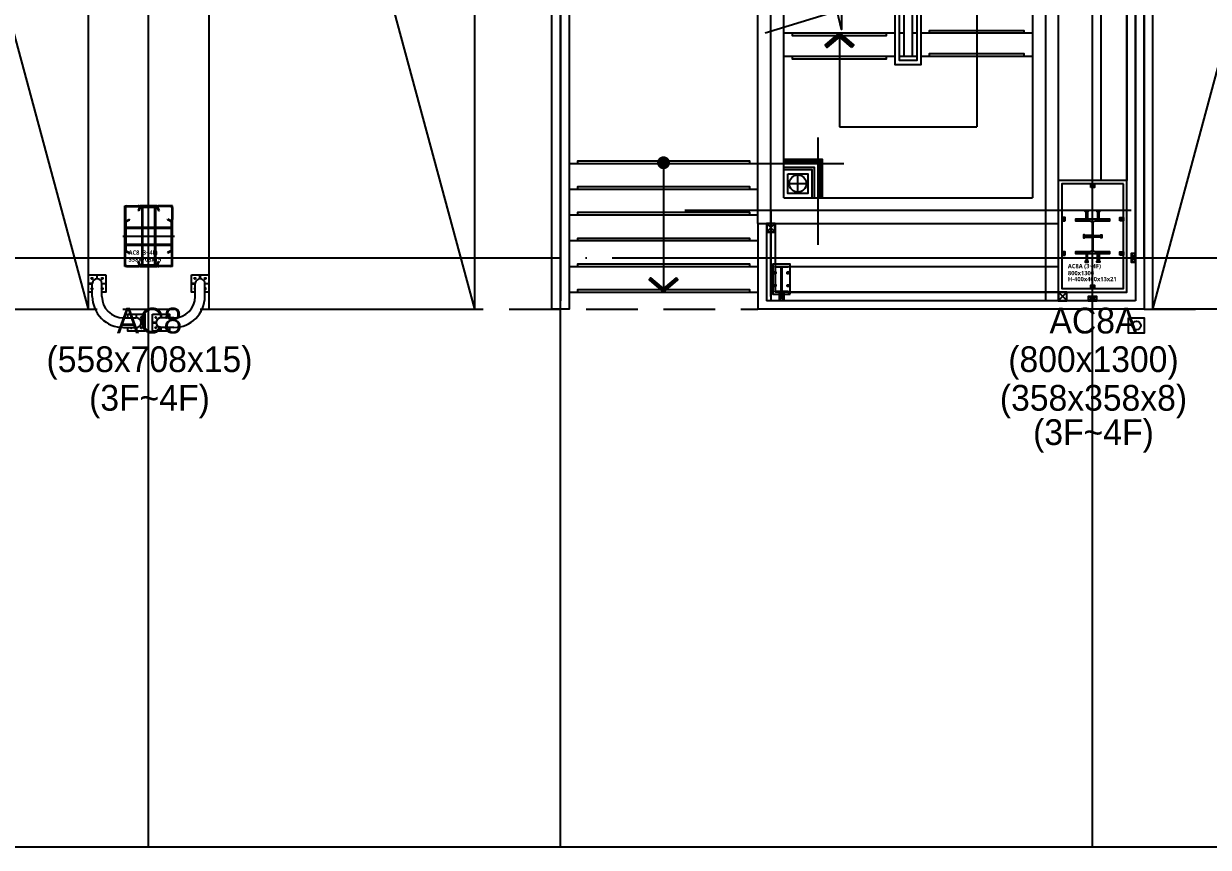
# Model space of a CAD drawing. Header units: millimetres. Extents: x -47382 to 204618, y -51045 to 127155.
# Drawn here: x 67544 to 81348, y 0 to 9599 of the extents above; entities that cross this region are included whole.
import ezdxf
from ezdxf.enums import TextEntityAlignment as Align

# ---------------------------------------------------------------- set-up
doc = ezdxf.new("R2010")
doc.units = ezdxf.units.MM
doc.header["$LTSCALE"] = 300
doc.header["$MEASUREMENT"] = 0
for name, pattern in [('CEN', [62, 60, -1, 0, -1]), ('HID', [2, 1.1, -0.9]), ('STD_HIDDEN', [3, 2, -1])]:
    doc.linetypes.add(name, pattern=pattern)
doc.layers.get('0').update_dxf_attribs({"linetype": 'CONTINUOUS'})
doc.layers.get('Defpoints').update_dxf_attribs({"color": 153, "linetype": 'CONTINUOUS'})
for name, color, linetype in [('1', 7, 'CONTINUOUS'), ('6', 6, 'CONTINUOUS'), ('A-CEN', 1, 'CEN'), ('A-CODE-DRAIN', 6, 'CONTINUOUS'), ('A-FLOR-FLIN-TYP2', 8, 'CONTINUOUS'), ('A-FLOR-GW', 6, 'CONTINUOUS'), ('A-FLOR-LINE-ABOV', 6, 'STD_HIDDEN'), ('A-FLOR-STRA-ETC', 7, 'CONTINUOUS'), ('A-FLOR-STRA-MAIN', 4, 'CONTINUOUS'), ('A-FLOR-STRA-SUB', 9, 'CONTINUOUS'), ('A-FLOR-STUD', 9, 'CONTINUOUS'), ('A-ST-AXIS-CEN', 252, 'CEN'), ('A-ST-COL', 2, 'CONTINUOUS'), ('A-ST-CONC', 2, 'CONTINUOUS'), ('A-WALL-DRY1', 7, 'CONTINUOUS'), ('A-WALL-LOW', 8, 'CONTINUOUS'), ('A-볼라드', 8, 'CONTINUOUS'), ('AA-PARK-CAR4(B)', 5, 'CONTINUOUS'), ('Bound', 9, 'CONTINUOUS'), ('SS-PLATE', 32, 'CONTINUOUS'), ('STEEL', 2, 'CONTINUOUS'), ('XREF-PLAN$0$A-STEEL', 7, 'CONTINUOUS'), ('충돌방지대 OUT', 8, 'CONTINUOUS')]:
    doc.layers.add(name, color=color, linetype=linetype)
doc.layers.add('Defpoint', color=161, linetype='CONTINUOUS', plot=False)
doc.layers.add('보조근', color=7, linetype='CONTINUOUS', lineweight=0)
doc.styles.add('SH_대대리576', font='NanumGothicBold.ttf')
doc.styles.add('돋움', font='')
doc.styles.get('돋움').set_extended_font_data('Dotum')

# ---------------------------------------------------------------- blocks, each defined once
blk = doc.blocks.new('XR-평면도$0$8F-PLAN$0$arrow2')
at = {"color": 8}
blk.add_lwpolyline([(-0.002, 0.87), (0.738, 0), (-0.002, -0.87), (0.15, -1), (1, 0), (0.15, 1)], close=True, dxfattribs=at)
for points in [[(-0.002, 0.87), (0.15, 1), (0.738, 0), (1, 0)], [(0.738, 0), (1, 0), (-0.002, -0.87), (0.15, -1)]]:
    blk.add_solid(points, dxfattribs=at)
blk = doc.blocks.new('_P대형')
at = {"layer": 'AA-PARK-CAR4(B)'}
blk.add_line((-150, -1500), (-3250, -13000), dxfattribs=at)
blk.add_lwpolyline([(-150, -1500), (-150, -13000), (-3250, -13000), (-3250, -1500)], close=True, dxfattribs=at)
blk = doc.blocks.new('A$C04AA576A')
at = {"xscale": -1}
blk.add_blockref('_P대형', (550, 13926, -103000), dxfattribs=at)
blk = doc.blocks.new('35')
at = {"layer": 'A-CEN'}
for p, q in [((-5644, -850), (-5644, 9450)), ((-2444, 9450), (-2444, -850)), ((-1444, 150), (-6644, 150))]:
    blk.add_line(p, q, dxfattribs=at)
at = {"layer": 'A-FLOR-STRA-ETC'}
for p, q in [((-3244, 4920), (-3244, 1125)), ((-4844, 2220), (-4844, 1125)), ((-4844, 1125), (-3244, 1125))]:
    blk.add_line(p, q, dxfattribs=at)
blk.add_lwpolyline([(-3826, 2760), (-4765, 2502), (-4819, 2719), (-4819, 2261), (-4872, 2475), (-5711, 2218)], dxfattribs=at)
at = {"layer": 'A-FLOR-STRA-MAIN'}
for p, q in [((-5494, 2220), (-4194, 2220)), ((-4144, 2220), (-4094, 2220)), ((-3994, 2220), (-3944, 2220)), ((-3894, 2220), (-2594, 2220)), ((-5494, 1950), (-4194, 1950)), ((-4144, 1950), (-4094, 1950)), ((-3994, 1950), (-3944, 1950)), ((-3894, 1950), (-2594, 1950))]:
    blk.add_line(p, q, dxfattribs=at)
blk.add_lwpolyline([(-3994, 4920), (-4094, 4920), (-4094, 1950), (-3994, 1950)], close=True, dxfattribs=at)
at = {"layer": 'A-FLOR-STRA-SUB'}
for points in [[(-4194, 5020), (-3894, 5020), (-3894, 1850), (-4194, 1850)], [(-4144, 4970), (-3944, 4970), (-3944, 1900), (-4144, 1900)]]:
    blk.add_lwpolyline(points, close=True, dxfattribs=at)
at = {"layer": 'A-FLOR-STRA-SUB', "color": 250}
for points in [[(-5394, 2220), (-5394, 2190), (-4294, 2190), (-4294, 2220)], [(-3794, 2220), (-3794, 2250), (-2694, 2250), (-2694, 2220)], [(-5394, 1950), (-5394, 1920), (-4294, 1920), (-4294, 1950)], [(-3794, 1950), (-3794, 1980), (-2694, 1980), (-2694, 1950)]]:
    blk.add_lwpolyline(points, dxfattribs=at)
at = {"layer": 'A-ST-CONC'}
for p, q in [((-2294, 8600), (-2294, 0)), ((-2594, 6250), (-2594, 300)), ((-5794, 0), (-5794, 4990)), ((-5494, 300), (-5494, 4990)), ((-5494, 300), (-2594, 300)), ((-5794, 0), (-2294, 0))]:
    blk.add_line(p, q, dxfattribs=at)
at = {"layer": 'A-FLOR-STRA-ETC', "xscale": -166.9148302599861, "yscale": 167.8920954242349, "zscale": 166.9148302599861, "rotation": 269.9999829906215}
blk.add_blockref('XR-평면도$0$8F-PLAN$0$arrow2', (-4844, 2053), dxfattribs=at)
blk = doc.blocks.new('A$C284E115B')
at = {"layer": 'A-FLOR-STUD'}
for p, q in [((2, 48, -103000), (98, 2, -103000)), ((2, 2, -103000), (98, 48, -103000))]:
    blk.add_line(p, q, dxfattribs=at)
at = {"layer": 'A-FLOR-STUD', "elevation": -103000}
for points in [[(0, 50), (100, 50), (100, 0), (0, 0)], [(2, 48), (98, 48), (98, 2), (2, 2)]]:
    blk.add_lwpolyline(points, close=True, dxfattribs=at)
blk = doc.blocks.new('BOLT')
at = {"layer": '1', "color": 251}
for p, q in [((-21, 0), (21, 0)), ((0, -21), (0, 21))]:
    blk.add_line(p, q, dxfattribs=at)
at = {"layer": '6', "color": 251}
blk.add_circle((0, 0), 11, dxfattribs=at)
blk = doc.blocks.new('WC2_BP')
at = {"layer": 'SS-PLATE', "color": 251, "ltscale": 0.05}
blk.add_lwpolyline([(-175, -100), (175, -100), (175, 100), (-175, 100)], close=True, dxfattribs=at)
at = {"linetype": 'HID', "yscale": 0.909090909090909, "zscale": 0.909090909090909}
for p, xscale in [((-75, 75), -0.909090909090909), ((75, 75), 0.909090909090909)]:
    blk.add_blockref('BOLT', p, dxfattribs=dict(at, xscale=xscale))
at = {"linetype": 'HID', "yscale": 0.909090909090909, "zscale": 0.909090909090909, "rotation": 180}
for p, xscale in [((-75, -75), 0.909090909090909), ((75, -75), -0.909090909090909)]:
    blk.add_blockref('BOLT', p, dxfattribs=dict(at, xscale=xscale))
blk = doc.blocks.new('H-300X150X6_5X9')
at = {"layer": 'Defpoint'}
for p, q in [((0, -150), (0, 150)), ((-3.25, 0), (3.25, 0))]:
    blk.add_line(p, q, dxfattribs=at)
at = {"layer": 'STEEL'}
blk.add_lwpolyline([(-75, -150), (-75, -141), (-16.25, -141, 0.41421356), (-3.25, -128), (-3.25, 128, 0.41421356), (-16.25, 141), (-75, 141), (-75, 150), (75, 150), (75, 141), (16.25, 141, 0.41421356), (3.25, 128), (3.25, -128, 0.41421356), (16.25, -141), (75, -141), (75, -150)], format="xyb", close=True, dxfattribs=at)
at = {"layer": 'SS-PLATE', "color": 251, "ltscale": 0.05, "rotation": 90}
blk.add_blockref('WC2_BP', (0, 0), dxfattribs=at)
blk = doc.blocks.new('A$C2E56680A')
blk.add_blockref('A$C284E115B', (0, 50))
at = {"layer": 'STEEL', "rotation": 269.9999999999999}
blk.add_blockref('H-300X150X6_5X9', (250, 75, -103000), dxfattribs=at)
blk = doc.blocks.new('XREF-PLAN$0$각-100X100')
at = {"layer": 'XREF-PLAN$0$A-STEEL', "color": 1}
for p, q in [((-47.7, -47.7), (47.7, 47.7)), ((-47.7, 47.7), (47.7, -47.7))]:
    blk.add_line(p, q, dxfattribs=at)
at = {"layer": 'XREF-PLAN$0$A-STEEL'}
blk.add_lwpolyline([(-50, -50), (50, -50), (50, 50), (-50, 50)], close=True, dxfattribs=at)
at = {"layer": 'XREF-PLAN$0$A-STEEL', "color": 8}
blk.add_lwpolyline([(-47.7, -47.7), (47.7, -47.7), (47.7, 47.7), (-47.7, 47.7)], close=True, dxfattribs=at)
blk = doc.blocks.new('A$C500F4283')
at = {"layer": 'A-FLOR-STUD'}
for p, q in [((2, 2, -103000), (98, 48, -103000)), ((2, 48, -103000), (98, 2, -103000))]:
    blk.add_line(p, q, dxfattribs=at)
at = {"layer": 'A-FLOR-STUD', "elevation": -103000}
for points in [[(0, 0), (100, 0), (100, 50), (0, 50)], [(2, 2), (98, 2), (98, 48), (2, 48)]]:
    blk.add_lwpolyline(points, close=True, dxfattribs=at)
blk = doc.blocks.new('지하2층평면도$0$지상1층 평면도$0$A$C063060C9')
at = {"layer": '충돌방지대 OUT', "color": 8}
for p, q in [((4, 558), (4, 554)), ((44, 558), (4, 558)), ((4, 554), (44, 554)), ((44, 406), (44, 556)), ((98, 652), (98, 612)), ((102, 652), (98, 652)), ((102, 612), (102, 652)), ((156, 558), (196, 558)), ((156, 406), (156, 556)), ((196, 554), (156, 554)), ((196, 558), (196, 554)), ((406, 156), (556, 156)), ((554, 196), (554, 156)), ((558, 196), (554, 196)), ((558, 156), (558, 196)), ((406, 44), (556, 44)), ((554, 4), (554, 44)), ((558, 4), (554, 4)), ((558, 44), (558, 4)), ((612, 102), (652, 102)), ((652, 98), (612, 98)), ((652, 102), (652, 98))]:
    blk.add_line(p, q, dxfattribs=at)
for points in [[(44, 456), (0, 456), (0, 656), (200, 656)], [(200, 656), (200, 456), (156, 456)], [(656, 200), (656, 0), (456, 0), (456, 44)], [(456, 156), (456, 200), (656, 200)]]:
    blk.add_lwpolyline(points, dxfattribs=at)
for centre in [(40, 616), (160, 616), (40, 496), (160, 496), (616, 160), (616, 40)]:
    blk.add_circle(centre, 8, dxfattribs=at)
for centre, radius, start, end in [((100, 556), 56, 0, 180), ((406, 406), 362, 180, 270), ((406, 406), 250, 180, 270), ((496, 160), 8, 330, 210), ((556, 100), 56, 270, 90), ((496, 40), 8, 150, 30)]:
    blk.add_arc(centre, radius, start, end, dxfattribs=at)
blk = doc.blocks.new('b1')
at = {"layer": 'A-볼라드'}
blk.add_lwpolyline([(0, 180), (180, 180), (180, 0), (0, 0), (0, 180)], dxfattribs=at)
blk.add_circle((90, 90), 50, dxfattribs=at)
blk = doc.blocks.new('하역장 종류1')
at = {"layer": 'AA-PARK-CAR4(B)', "xscale": -1}
blk.add_blockref('_P대형', (550, 13926, -103000), dxfattribs=at)
blk = doc.blocks.new('AC8(3~4f)')
for points in [[(201, 728), (401, 728), (401, 713), (201, 713)], [(401, 728), (201, 728), (201, 713), (401, 713)], [(22, 199), (22, 549), (37, 549), (37, 199)], [(580, 199), (580, 549), (565, 549), (565, 199)], [(201, 22), (401, 22), (401, 37), (201, 37)], [(401, 22), (201, 22), (201, 37), (401, 37)]]:
    blk.add_hatch(color=9).paths.add_polyline_path(points)
for p, q in [((222, 710), (222, 38)), ((231, 710), (231, 38)), ((371, 710), (371, 38)), ((380, 710), (380, 38)), ((37, 478), (565, 478)), ((37, 469), (565, 469)), ((37, 279), (565, 279)), ((37, 270), (565, 270))]:
    blk.add_line(p, q)
at = {"color": 8, "linetype": 'Continuous'}
for points in [[(201, 728), (401, 728), (401, 713), (201, 713)], [(401, 728), (201, 728), (201, 713), (401, 713)], [(22, 199), (22, 549), (37, 549), (37, 199)], [(580, 199), (580, 549), (565, 549), (565, 199)], [(201, 22), (401, 22), (401, 37), (201, 37)], [(401, 22), (201, 22), (201, 37), (401, 37)]]:
    blk.add_lwpolyline(points, close=True, dxfattribs=at)
at = {"layer": 'A-ST-COL'}
for p, q in [((22, 708), (22, 569)), ((30, 708), (30, 569)), ((42, 728), (181, 728)), ((42, 720), (181, 720)), ((192, 704), (179, 673)), ((200, 701), (187, 670)), ((402, 701), (415, 670)), ((410, 704), (423, 673)), ((560, 728), (421, 728)), ((560, 720), (421, 720)), ((572, 708), (572, 569)), ((580, 708), (580, 569)), ((46, 558), (77, 571)), ((49, 550), (80, 563)), ((80, 563), (77, 571)), ((187, 670), (179, 673)), ((415, 670), (423, 673)), ((522, 563), (525, 571)), ((553, 550), (522, 563)), ((556, 558), (525, 571)), ((22, 40), (22, 179)), ((30, 40), (30, 179)), ((46, 190), (77, 177)), ((49, 198), (80, 185)), ((80, 185), (77, 177)), ((553, 198), (522, 185)), ((522, 185), (525, 177)), ((556, 190), (525, 177)), ((572, 40), (572, 179)), ((580, 40), (580, 179)), ((42, 28), (181, 28)), ((42, 20), (181, 20)), ((187, 78), (179, 75)), ((192, 44), (179, 75)), ((200, 47), (187, 78)), ((402, 47), (415, 78)), ((410, 44), (422, 75)), ((415, 78), (422, 75)), ((560, 28), (421, 28)), ((560, 20), (421, 20))]:
    blk.add_line(p, q, dxfattribs=at)
for centre, radius, start, end in [((42, 708), 20, 90, 180), ((42, 708), 12, 90, 180), ((181, 708), 20, 340, 90), ((181, 708), 12, 340, 90), ((421, 708), 20, 90, 200), ((421, 708), 12, 90, 200), ((560, 708), 20, 0, 90), ((560, 708), 12, 0, 90), ((42, 569), 20, 180, 290), ((42, 569), 12, 180, 290), ((560, 569), 20, 250, 0), ((560, 569), 12, 250, 0), ((42, 179), 20, 70, 180), ((42, 179), 12, 70, 180), ((560, 179), 20, 0, 110), ((560, 179), 12, 0, 110), ((42, 40), 20, 180, 270), ((42, 40), 12, 180, 270), ((181, 40), 20, 270, 20), ((181, 40), 12, 270, 20), ((421, 40), 20, 160, 270), ((421, 40), 12, 160, 270), ((560, 40), 20, 270, 0), ((560, 40), 12, 270, 0)]:
    blk.add_arc(centre, radius, start, end, dxfattribs=at)
at = {"layer": 'Bound', "color": 9, "linetype": 'Continuous'}
for p, q in [((22, 728), (580, 728)), ((22, 20), (22, 728)), ((580, 728), (560, 728)), ((580, 20), (580, 728)), ((580, 20), (22, 20))]:
    blk.add_line(p, q, dxfattribs=at)
at = {"layer": 'Defpoint'}
for p, q in [((301, 0), (301, 748)), ((0, 372), (602, 372))]:
    blk.add_line(p, q, dxfattribs=at)
at = {"layer": 'Defpoint', "linetype": 'Continuous', "style": 'SH_대대리576'}
for s, p in [('AC8 (3~4F)', (67, 183)), ('558x708x15', (67, 102))]:
    blk.add_text(s, height=50, dxfattribs=at).set_placement(p, align=Align.MIDDLE_LEFT)
blk = doc.blocks.new('xbar')
at = {"layer": 'Defpoints'}
blk.add_lwpolyline([(-21, 21), (21, 21), (21, -21), (-21, -21)], close=True, dxfattribs=at)
at = {"layer": '보조근'}
for p, q in [((-21, -21), (21, 21)), ((-21, 21), (21, -21))]:
    blk.add_line(p, q, dxfattribs=at)
blk = doc.blocks.new('AC8A(3~4f)')
at = {"color": 2, "linetype": 'Continuous'}
blk.add_lwpolyline([(800, 1300), (0, 1300), (0, 0), (800, 0)], close=True, dxfattribs=at)
for points in [[(760, 1260), (40, 1260), (40, 40), (760, 40)], [(323, 940), (315, 940), (315, 950), (350, 950), (350, 940), (342, 940), (342, 850), (323, 850)], [(476, 940), (484, 940), (484, 950), (449, 950), (449, 940), (457, 940), (457, 850), (476, 850)], [(304, 660), (304, 668), (294, 668), (294, 634), (304, 634), (304, 642), (394, 642), (394, 660)], [(496, 660), (496, 668), (506, 668), (506, 634), (496, 634), (496, 642), (406, 642), (406, 660)], [(323, 360), (315, 360), (315, 350), (350, 350), (350, 360), (342, 360), (342, 450), (323, 450)], [(476, 360), (484, 360), (484, 350), (449, 350), (449, 360), (457, 360), (457, 450), (476, 450)]]:
    blk.add_lwpolyline(points, close=True)
blk.add_lwpolyline([(406, 807, -0.414214), (428, 829), (600, 829), (600, 850), (200, 850), (200, 829), (372, 829, -0.414214), (394, 807), (394, 493, -0.414214), (372, 471), (200, 471), (200, 450), (600, 450), (600, 471), (428, 471, -0.414214), (406, 493)], format="xyb", close=True, dxfattribs=at)
at = {"layer": '보조근', "rotation": 89.99999999999937}
for p in [(400, 1239), (739, 850), (739, 450), (400, 61)]:
    blk.add_blockref('xbar', p, dxfattribs=at)
at = {"layer": '보조근', "xscale": -1, "rotation": 270.0000000000006}
for p in [(61, 850), (61, 450)]:
    blk.add_blockref('xbar', p, dxfattribs=at)
at = {"layer": 'Defpoint', "linetype": 'Continuous', "style": 'SH_대대리576'}
for s, p in [('AC8A (3~4F)', (112, 303)), ('800x1300', (112, 222)), ('H-400x400x13x21', (112, 152))]:
    blk.add_text(s, height=50, dxfattribs=at).set_placement(p, align=Align.MIDDLE_LEFT)
blk = doc.blocks.new('ACT 지상3층구조평면도')
at = {"layer": 'Defpoint'}
blk.add_lwpolyline([(189382, 51045), (47382, 51045), (47382, 150416), (189382, 150416)], close=True, dxfattribs=at)
for name, p in [('AC8A(3~4f)', (126982, 57516)), ('AC8(3~4f)', (116081, 57794))]:
    blk.add_blockref(name, p)

msp = doc.modelspace()

# ---------------------------------------------------------------- linework, layer by layer
at = {"layer": 'A-CEN'}
for p, q in [((73800, 0), (73800, 18850)), ((76800, 7021), (76800, 8271)), ((75850, 7971), (77100, 7971)), ((76250, 7421), (76250, 6371)), ((79450, 7421), (79450, 6371))]:
    msp.add_line(p, q, dxfattribs=at)
msp.add_lwpolyline([(73800, 6371), (73800, 17921), (73800, 6371), (73800, 17921), (73800, 6371), (73800, 17921)], dxfattribs=at)
at = {"layer": 'A-CODE-DRAIN'}
for p, q in [((76450, 7736), (76680, 7736)), ((76565, 7621), (76565, 7851))]:
    msp.add_line(p, q, dxfattribs=at)
msp.add_circle((76565, 7736), 100, dxfattribs=at)
at = {"layer": 'A-FLOR-FLIN-TYP2'}
for p, q in [((80100, 7771), (80100, 17771)), ((80400, 17771), (80400, 7771)), ((80400, 7771), (80400, 17771)), ((76300, 7271), (76300, 6471)), ((76450, 6771), (79600, 6771)), ((79600, 6471), (76300, 6471)), ((76450, 6471), (79600, 6471))]:
    msp.add_line(p, q, dxfattribs=at)
at = {"layer": 'A-FLOR-GW'}
for p, q in [((80600, 6871), (80600, 17871)), ((80500, 17771), (80500, 6371)), ((80500, 6871), (80500, 17771)), ((80600, 17771), (80600, 6271)), ((76100, 7271), (76100, 6271)), ((76200, 7271), (76200, 6371)), ((80500, 6371), (76200, 6371)), ((80600, 6271), (76100, 6271))]:
    msp.add_line(p, q, dxfattribs=at)
at = {"layer": 'A-FLOR-LINE-ABOV'}
for p, q in [((39900, 6271), (76100, 6271)), ((80600, 6271), (131100, 6271))]:
    msp.add_line(p, q, dxfattribs=at)
at = {"layer": 'A-FLOR-STRA-ETC'}
msp.add_line((75000, 7971), (75000, 6471), dxfattribs=at)
at = {"layer": 'A-FLOR-STRA-ETC', "const_width": 75}
msp.add_lwpolyline([(75000, 8016, -1), (75000, 7941, -1)], format="xyb", close=True, dxfattribs=at)
at = {"layer": 'A-FLOR-STRA-MAIN'}
for p, q in [((73900, 7971), (76100, 7971)), ((73900, 7671), (76100, 7671)), ((73900, 7371), (76100, 7371)), ((73900, 7071), (76100, 7071)), ((73900, 6771), (76100, 6771)), ((73900, 6471), (76100, 6471))]:
    msp.add_line(p, q, dxfattribs=at)
at = {"layer": 'A-FLOR-STRA-SUB', "color": 250}
for points in [[(74000, 7971), (74000, 8001), (76000, 8001), (76000, 7971)], [(74000, 7671), (74000, 7701), (76000, 7701), (76000, 7671)], [(74000, 7371), (74000, 7401), (76000, 7401), (76000, 7371)], [(74000, 7071), (74000, 7101), (76000, 7101), (76000, 7071)], [(74000, 6771), (74000, 6801), (76000, 6801), (76000, 6771)], [(74000, 6471), (74000, 6501), (76000, 6501), (76000, 6471)]]:
    msp.add_lwpolyline(points, dxfattribs=at)
at = {"layer": 'A-ST-AXIS-CEN'}
for p, q in [((69000, 0), (69000, 99371)), ((80000, 0), (80000, 99371)), ((0, 6871), (142000, 6871))]:
    msp.add_line(p, q, dxfattribs=at)
at = {"layer": 'A-WALL-DRY1'}
for points in [[(76400, 8021), (76850, 8021), (76850, 7571)], [(76400, 8006), (76835, 8006), (76835, 7571)], [(76400, 7991), (76820, 7991), (76820, 7571)], [(76400, 7976), (76805, 7976), (76805, 7571)], [(76400, 7926), (76755, 7926), (76755, 7571)], [(76400, 7901), (76730, 7901), (76730, 7571)]]:
    msp.add_lwpolyline(points, dxfattribs=at)
msp.add_lwpolyline([(76450, 7851), (76680, 7851), (76680, 7621), (76450, 7621)], close=True, dxfattribs=at)
at = {"layer": 'A-WALL-LOW'}
msp.add_lwpolyline([(73900, 11371), (73900, 6271), (73900, 6271), (73700, 6271), (73700, 11371), (73900, 11371)], dxfattribs=at)
at = {"layer": 'Defpoint'}
msp.add_lwpolyline([(142000, 0), (0, 0), (0, 99371), (142000, 99371)], close=True, dxfattribs=at)

# ---------------------------------------------------------------- block references
for name, p in [('ACT 지상3층구조평면도', (-47382, -51045)), ('35', (81894, 7271)), ('지하2층평면도$0$지상1층 평면도$0$A$C063060C9', (68300, 6015)), ('A$C500F4283', (79950, 6371)), ('b1', (80420, 5991))]:
    msp.add_blockref(name, p)
for name, p, rotation in [('A$C04AA576A', (69000, 18697), 180), ('A$C500F4283', (80500, 6821), 90), ('A$C2E56680A', (76450, 6371), 90), ('지하2층평면도$0$지상1층 평면도$0$A$C063060C9', (69700, 6015), 89.99999999999999)]:
    msp.add_blockref(name, p, dxfattribs=dict(rotation=rotation))
at = {"xscale": -1, "rotation": 180}
for name, p in [('하역장 종류1', (80000, 18697)), ('_P대형', (72950, 4771))]:
    msp.add_blockref(name, p, dxfattribs=at)
at = {"ltscale": 5}
for p in [(76250, 7221), (79650, 6421)]:
    msp.add_blockref('XREF-PLAN$0$각-100X100', p, dxfattribs=at)
at = {"layer": 'A-FLOR-STRA-ETC', "extrusion": (0, 0, -1), "xscale": -166.9148302599861, "yscale": 167.8920954242349, "zscale": -166.9148302599861, "rotation": 89.99998299062143}
msp.add_blockref('XR-평면도$0$8F-PLAN$0$arrow2', (-75000, 6638), dxfattribs=at)

# ---------------------------------------------------------------- texts
at = {"layer": 'Defpoints', "linetype": 'Continuous', "style": '돋움'}
for s, p in [('AC8', (69010, 5899)), ('AC8A', (80010, 5899)), ('(558x708x15)', (69010, 5449)), ('(800x1300)', (80010, 5449)), ('(3F~4F)', (69010, 4999)), ('(358x358x8)', (80010, 4999)), ('(3F~4F)', (80010, 4599))]:
    msp.add_text(s, height=300, dxfattribs=at).set_placement(p, align=Align.BOTTOM_CENTER)

doc.saveas('drawing.dxf')
